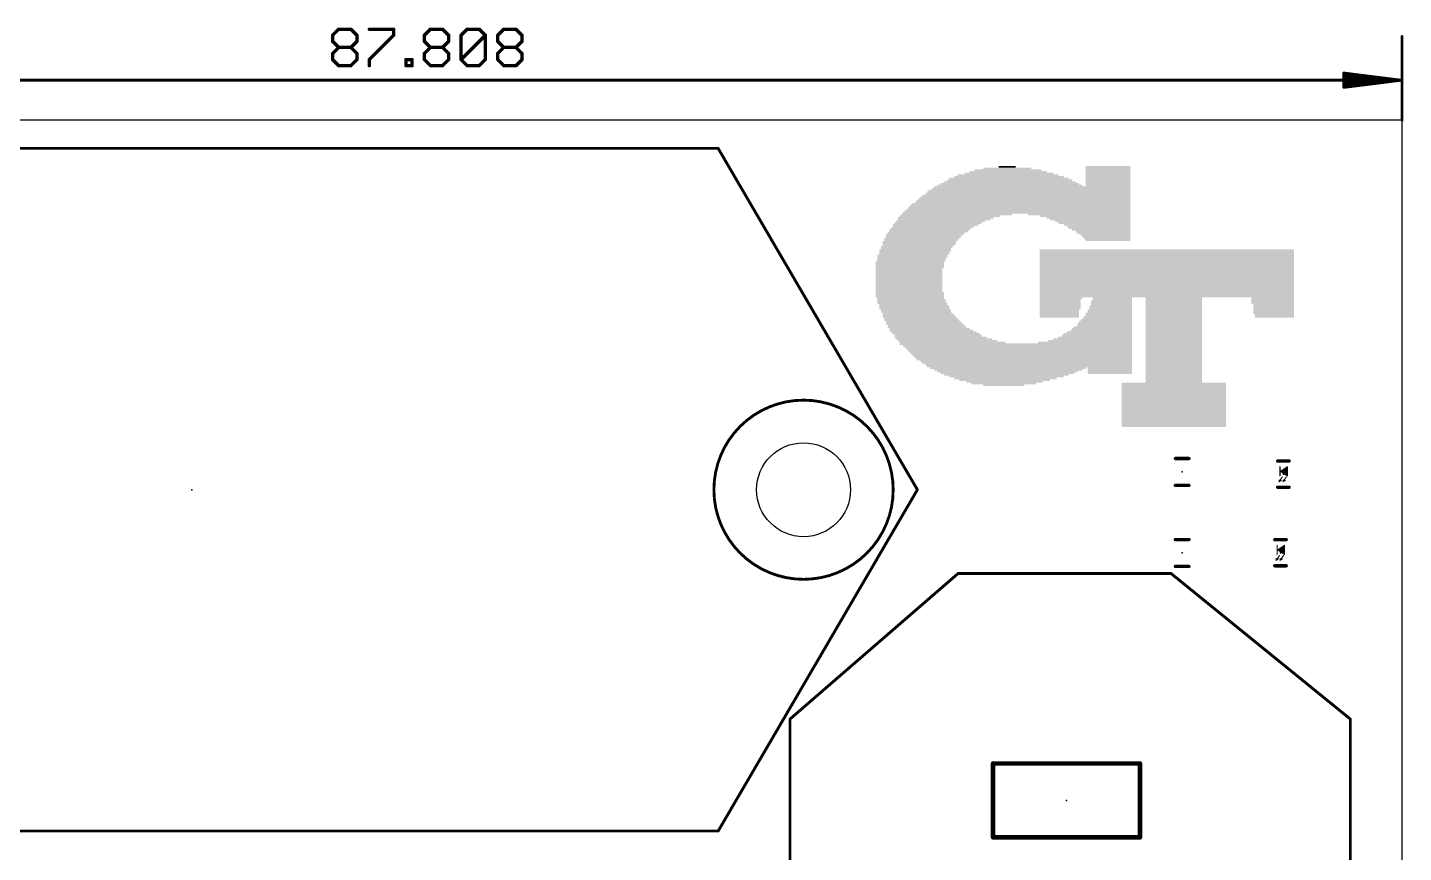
# Model space of a CAD drawing. Extents: x -4 to 88, y -32 to 116.
# Drawn here: x 26.5 to 87.9, y 78.8 to 115.6 of the extents above; entities that cross this region are included whole.
import ezdxf

# ---------------------------------------------------------------- set-up
doc = ezdxf.new("R2010")
doc.units = 0
for name, color, linetype in [('20', 178, 'CONTINUOUS'), ('21', 250, 'CONTINUOUS'), ('22', 250, 'CONTINUOUS'), ('23', 178, 'CONTINUOUS'), ('24', 178, 'CONTINUOUS'), ('48', 250, 'CONTINUOUS')]:
    doc.layers.add(name, color=color, linetype=linetype)

# ---------------------------------------------------------------- blocks, each defined once
blk = doc.blocks.new('RECT')
blk.add_solid([(-0.5, -0.5), (0.5, -0.5), (-0.5, 0.5), (0.5, 0.5)])

msp = doc.modelspace()

# ---------------------------------------------------------------- linework, layer by layer
at = {"layer": '20'}
for p, q in [((87.808, 111.496), (0, 111.496)), ((87.808, -31.75), (87.808, 111.496))]:
    msp.add_line(p, q, dxfattribs=at)
msp.add_circle((61.1023, 95), 2.0955, dxfattribs=at)
at = {"layer": '21'}
for points, const_width in [([(61.1023, 91, 1), (61.1023, 99, 1), (61.1023, 91)], 0.127), ([(77.696, 96.4321, 1), (77.696, 96.3559)], 0.0762), ([(78.296, 96.3559, 1), (78.296, 96.4321)], 0.0762), ([(82.26, 96.3183, 1), (82.26, 96.2421)], 0.0762), ([(82.3743, 96.0262, 1), (82.3489, 96.0262)], 0.0254), ([(82.394, 95.8336, 1), (82.38, 95.8124)], 0.0254), ([(82.38, 95.8336, 1), (82.394, 95.8124)], 0.0254), ([(82.4251, 95.8399, 1), (82.3997, 95.8399)], 0.0254), ([(82.3997, 95.8061, 1), (82.4251, 95.8061)], 0.0254), ([(82.4759, 95.8738, 1), (82.4505, 95.8738)], 0.0254), ([(82.4505, 95.7722, 1), (82.4759, 95.7722)], 0.0254), ([(82.5267, 95.9077, 1), (82.5013, 95.9077)], 0.0254), ([(82.5775, 95.9415, 1), (82.5521, 95.9415)], 0.0254), ([(82.6283, 95.9754, 1), (82.6029, 95.9754)], 0.0254), ([(82.6791, 96.0093, 1), (82.6537, 96.0093)], 0.0254), ([(82.7045, 96.0262, 1), (82.6791, 96.0262)], 0.0254), ([(82.6988, 96.0156, 1), (82.6848, 96.0368)], 0.0254), ([(82.768, 96.2421, 1), (82.768, 96.3183)], 0.0762), ([(77.696, 95.2321, 1), (77.696, 95.1559)], 0.0762), ([(78.296, 95.1559, 1), (78.296, 95.2321)], 0.0762), ([(82.26, 95.1499, 1), (82.26, 95.0737)], 0.0762), ([(82.312, 95.4482, 1), (82.3096, 95.4358)], 0.0127), ([(82.3075, 95.3458, 1), (82.3141, 95.335)], 0.0127), ([(82.3171, 95.442, 1), (82.3045, 95.442)], 0.0127), ([(82.3045, 95.3404, 1), (82.3171, 95.3404)], 0.0127), ([(82.3426, 95.4369, 1), (82.3299, 95.4369)], 0.0127), ([(82.3299, 95.3556, 1), (82.3426, 95.3556)], 0.0127), ([(82.3489, 95.6198, 1), (82.3743, 95.6198)], 0.0254), ([(82.351, 95.4236, 1), (82.3722, 95.4096)], 0.0254), ([(82.368, 95.4318, 1), (82.3553, 95.4318)], 0.0127), ([(82.3553, 95.3709, 1), (82.368, 95.3709)], 0.0127), ([(82.3933, 95.4268, 1), (82.3807, 95.4268)], 0.0127), ([(82.3807, 95.3861, 1), (82.3933, 95.3861)], 0.0127), ([(82.4188, 95.4217, 1), (82.4061, 95.4217)], 0.0127), ([(82.4061, 95.4014, 1), (82.4188, 95.4014)], 0.0127), ([(82.4411, 95.4112, 1), (82.4345, 95.422)], 0.0127), ([(82.4366, 95.4104, 1), (82.439, 95.4228)], 0.0127), ([(82.4738, 95.562, 1), (82.4526, 95.576)], 0.0254), ([(82.4898, 95.4482, 1), (82.4874, 95.4358)], 0.0127), ([(82.4853, 95.3458, 1), (82.4919, 95.335)], 0.0127), ([(82.495, 95.442, 1), (82.4823, 95.442)], 0.0127), ([(82.4823, 95.3404, 1), (82.495, 95.3404)], 0.0127), ([(82.5013, 95.7383, 1), (82.5267, 95.7383)], 0.0254), ([(82.5204, 95.4369, 1), (82.5077, 95.4369)], 0.0127), ([(82.5077, 95.3556, 1), (82.5204, 95.3556)], 0.0127), ([(82.5288, 95.4236, 1), (82.55, 95.4096)], 0.0254), ([(82.5457, 95.4318, 1), (82.5331, 95.4318)], 0.0127), ([(82.5331, 95.3709, 1), (82.5457, 95.3709)], 0.0127), ([(82.5521, 95.7045, 1), (82.5775, 95.7045)], 0.0254), ([(82.5712, 95.4268, 1), (82.5585, 95.4268)], 0.0127), ([(82.5585, 95.3861, 1), (82.5712, 95.3861)], 0.0127), ([(82.5966, 95.4217, 1), (82.5839, 95.4217)], 0.0127), ([(82.5839, 95.4014, 1), (82.5966, 95.4014)], 0.0127), ([(82.6029, 95.6706, 1), (82.6283, 95.6706)], 0.0254), ([(82.6189, 95.4112, 1), (82.6123, 95.422)], 0.0127), ([(82.6144, 95.4104, 1), (82.6168, 95.4228)], 0.0127), ([(82.6516, 95.562, 1), (82.6304, 95.576)], 0.0254), ([(82.6537, 95.6367, 1), (82.6791, 95.6367)], 0.0254), ([(82.6791, 95.6198, 1), (82.7045, 95.6198)], 0.0254), ([(82.6848, 95.6092, 1), (82.6988, 95.6304)], 0.0254), ([(82.768, 95.0737, 1), (82.768, 95.1499)], 0.0762), ([(77.696, 92.8141, 1), (77.696, 92.7379)], 0.0762), ([(78.296, 92.7379, 1), (78.296, 92.8141)], 0.0762), ([(82.132, 92.8103, 1), (82.132, 92.7341)], 0.0762), ([(82.64, 92.7341, 1), (82.64, 92.8103)], 0.0762), ([(82.2463, 92.5182, 1), (82.2209, 92.5182)], 0.0254), ([(82.2209, 92.1118, 1), (82.2463, 92.1118)], 0.0254), ([(82.266, 92.3256, 1), (82.252, 92.3044)], 0.0254), ([(82.252, 92.3256, 1), (82.266, 92.3044)], 0.0254), ([(82.2971, 92.3319, 1), (82.2717, 92.3319)], 0.0254), ([(82.2717, 92.2981, 1), (82.2971, 92.2981)], 0.0254), ([(82.3479, 92.3658, 1), (82.3225, 92.3658)], 0.0254), ([(82.3225, 92.2642, 1), (82.3479, 92.2642)], 0.0254), ([(82.3987, 92.3997, 1), (82.3733, 92.3997)], 0.0254), ([(82.3733, 92.2303, 1), (82.3987, 92.2303)], 0.0254), ([(82.4495, 92.4335, 1), (82.4241, 92.4335)], 0.0254), ([(82.4241, 92.1965, 1), (82.4495, 92.1965)], 0.0254), ([(82.5003, 92.4674, 1), (82.4749, 92.4674)], 0.0254), ([(82.4749, 92.1626, 1), (82.5003, 92.1626)], 0.0254), ([(82.5511, 92.5013, 1), (82.5257, 92.5013)], 0.0254), ([(82.5257, 92.1287, 1), (82.5511, 92.1287)], 0.0254), ([(82.5765, 92.5182, 1), (82.5511, 92.5182)], 0.0254), ([(82.5511, 92.1118, 1), (82.5765, 92.1118)], 0.0254), ([(82.5708, 92.5076, 1), (82.5568, 92.5288)], 0.0254), ([(82.5568, 92.1012, 1), (82.5708, 92.1224)], 0.0254), ([(77.696, 91.6141, 1), (77.696, 91.5379)], 0.0762), ([(78.296, 91.5379, 1), (78.296, 91.6141)], 0.0762), ([(82.132, 91.6419, 1), (82.132, 91.5657)], 0.0762), ([(82.184, 91.9402, 1), (82.1816, 91.9278)], 0.0127), ([(82.1795, 91.8378, 1), (82.1861, 91.827)], 0.0127), ([(82.1891, 91.934, 1), (82.1765, 91.934)], 0.0127), ([(82.1765, 91.8324, 1), (82.1891, 91.8324)], 0.0127), ([(82.2146, 91.9289, 1), (82.2019, 91.9289)], 0.0127), ([(82.2019, 91.8476, 1), (82.2146, 91.8476)], 0.0127), ([(82.223, 91.9156, 1), (82.2442, 91.9016)], 0.0254), ([(82.24, 91.9238, 1), (82.2273, 91.9238)], 0.0127), ([(82.2273, 91.8629, 1), (82.24, 91.8629)], 0.0127), ([(82.2653, 91.9188, 1), (82.2527, 91.9188)], 0.0127), ([(82.2527, 91.8781, 1), (82.2653, 91.8781)], 0.0127), ([(82.2908, 91.9137, 1), (82.2781, 91.9137)], 0.0127), ([(82.2781, 91.8934, 1), (82.2908, 91.8934)], 0.0127), ([(82.3131, 91.9032, 1), (82.3065, 91.914)], 0.0127), ([(82.3086, 91.9024, 1), (82.311, 91.9148)], 0.0127), ([(82.3458, 92.054, 1), (82.3246, 92.068)], 0.0254), ([(82.3618, 91.9402, 1), (82.3594, 91.9278)], 0.0127), ([(82.367, 91.934, 1), (82.3543, 91.934)], 0.0127), ([(82.3573, 91.8378, 1), (82.3639, 91.827)], 0.0127), ([(82.3543, 91.8324, 1), (82.367, 91.8324)], 0.0127), ([(82.3924, 91.9289, 1), (82.3797, 91.9289)], 0.0127), ([(82.3797, 91.8476, 1), (82.3924, 91.8476)], 0.0127), ([(82.4008, 91.9156, 1), (82.422, 91.9016)], 0.0254), ([(82.4177, 91.9238, 1), (82.4051, 91.9238)], 0.0127), ([(82.4051, 91.8629, 1), (82.4177, 91.8629)], 0.0127), ([(82.4432, 91.9188, 1), (82.4305, 91.9188)], 0.0127), ([(82.4305, 91.8781, 1), (82.4432, 91.8781)], 0.0127), ([(82.4686, 91.9137, 1), (82.4559, 91.9137)], 0.0127), ([(82.4559, 91.8934, 1), (82.4686, 91.8934)], 0.0127), ([(82.4909, 91.9032, 1), (82.4843, 91.914)], 0.0127), ([(82.4864, 91.9024, 1), (82.4888, 91.9148)], 0.0127), ([(82.5236, 92.054, 1), (82.5024, 92.068)], 0.0254), ([(82.64, 91.5657, 1), (82.64, 91.6419)], 0.0762), ([(68, 91.2938, 1), (68, 91.2302)], 0.0635), ([(68.0208, 91.238, 1), (67.9792, 91.286)], 0.0635), ([(77.52, 91.2866, 1), (77.48, 91.2374)], 0.0635), ([(77.5, 91.2302, 1), (77.5, 91.2938)], 0.0635), ([(60.5318, 84.762, 1), (60.4682, 84.762)], 0.0635), ([(60.4792, 84.786, 1), (60.5208, 84.738)], 0.0635), ([(85.5318, 84.762, 1), (85.4682, 84.762)], 0.0635), ([(85.48, 84.7374, 1), (85.52, 84.7866)], 0.0635), ([(69.6102, 82.779, 1), (69.5086, 82.779)], 0.1016), ([(69.5594, 82.8298, 1), (69.5594, 82.7282)], 0.1016), ([(76.1634, 82.779, 1), (76.0618, 82.779)], 0.1016), ([(76.1126, 82.7282, 1), (76.1126, 82.8298)], 0.1016), ([(69.5594, 79.5278, 1), (69.5594, 79.4262)], 0.1016), ([(69.5086, 79.477, 1), (69.6102, 79.477)], 0.1016), ([(76.0618, 79.477, 1), (76.1634, 79.477)], 0.1016), ([(76.1126, 79.4262, 1), (76.1126, 79.5278)], 0.1016)]:
    msp.add_lwpolyline(points, format="xyb", dxfattribs=dict(at, const_width=const_width))
for points, const_width in [([(77.696, 96.394), (78.296, 96.394)], 0.1524), ([(82.26, 96.2802), (82.768, 96.2802)], 0.1524), ([(82.3616, 95.6198), (82.3616, 96.0262)], 0.0508), ([(82.6918, 96.0262), (82.387, 95.823)], 0.0508), ([(82.387, 95.823), (82.6918, 95.6198)], 0.0508), ([(82.4124, 95.8061), (82.4124, 95.8399)], 0.0508), ([(82.4632, 95.7722), (82.4632, 95.8738)], 0.0508), ([(82.514, 95.7383), (82.514, 95.9077)], 0.0508), ([(82.5648, 95.7045), (82.5648, 95.9415)], 0.0508), ([(82.6156, 95.6706), (82.6156, 95.9754)], 0.0508), ([(82.6664, 95.6367), (82.6664, 96.0093)], 0.0508), ([(82.6918, 95.6198), (82.6918, 96.0262)], 0.0508), ([(77.696, 95.194), (78.296, 95.194)], 0.1524), ([(82.26, 95.1118), (82.768, 95.1118)], 0.1524), ([(82.4378, 95.4166), (82.3108, 95.442)], 0.0254), ([(82.3108, 95.442), (82.3108, 95.3404)], 0.0254), ([(82.3108, 95.3404), (82.4378, 95.4166)], 0.0254), ([(82.3362, 95.3556), (82.3362, 95.4369)], 0.0254), ([(82.4632, 95.569), (82.3616, 95.4166)], 0.0508), ([(82.3616, 95.3709), (82.3616, 95.4318)], 0.0254), ([(82.387, 95.3861), (82.387, 95.4268)], 0.0254), ([(82.4124, 95.4014), (82.4124, 95.4217)], 0.0254), ([(82.6156, 95.4166), (82.4886, 95.442)], 0.0254), ([(82.4886, 95.442), (82.4886, 95.3404)], 0.0254), ([(82.4886, 95.3404), (82.6156, 95.4166)], 0.0254), ([(82.514, 95.3556), (82.514, 95.4369)], 0.0254), ([(82.641, 95.569), (82.5394, 95.4166)], 0.0508), ([(82.5394, 95.3709), (82.5394, 95.4318)], 0.0254), ([(82.5648, 95.3861), (82.5648, 95.4268)], 0.0254), ([(82.5902, 95.4014), (82.5902, 95.4217)], 0.0254), ([(77.696, 92.776), (78.296, 92.776)], 0.1524), ([(82.132, 92.7722), (82.64, 92.7722)], 0.1524), ([(82.2336, 92.1118), (82.2336, 92.5182)], 0.0508), ([(82.5638, 92.5182), (82.259, 92.315)], 0.0508), ([(82.259, 92.315), (82.5638, 92.1118)], 0.0508), ([(82.2844, 92.2981), (82.2844, 92.3319)], 0.0508), ([(82.3352, 92.2642), (82.3352, 92.3658)], 0.0508), ([(82.386, 92.2303), (82.386, 92.3997)], 0.0508), ([(82.4368, 92.1965), (82.4368, 92.4335)], 0.0508), ([(82.4876, 92.1626), (82.4876, 92.4674)], 0.0508), ([(82.5384, 92.1287), (82.5384, 92.5013)], 0.0508), ([(82.5638, 92.1118), (82.5638, 92.5182)], 0.0508), ([(77.696, 91.576), (78.296, 91.576)], 0.1524), ([(82.132, 91.6038), (82.64, 91.6038)], 0.1524), ([(82.3098, 91.9086), (82.1828, 91.934)], 0.0254), ([(82.1828, 91.934), (82.1828, 91.8324)], 0.0254), ([(82.1828, 91.8324), (82.3098, 91.9086)], 0.0254), ([(82.2082, 91.8476), (82.2082, 91.9289)], 0.0254), ([(82.3352, 92.061), (82.2336, 91.9086)], 0.0508), ([(82.2336, 91.8629), (82.2336, 91.9238)], 0.0254), ([(82.259, 91.8781), (82.259, 91.9188)], 0.0254), ([(82.2844, 91.8934), (82.2844, 91.9137)], 0.0254), ([(82.4876, 91.9086), (82.3606, 91.934)], 0.0254), ([(82.3606, 91.934), (82.3606, 91.8324)], 0.0254), ([(82.3606, 91.8324), (82.4876, 91.9086)], 0.0254), ([(82.386, 91.8476), (82.386, 91.9289)], 0.0254), ([(82.513, 92.061), (82.4114, 91.9086)], 0.0508), ([(82.4114, 91.8629), (82.4114, 91.9238)], 0.0254), ([(82.4368, 91.8781), (82.4368, 91.9188)], 0.0254), ([(82.4622, 91.8934), (82.4622, 91.9137)], 0.0254), ([(68, 91.262), (60.5, 84.762)], 0.127), ([(77.5, 91.262), (68, 91.262)], 0.127), ([(85.5, 84.762), (77.5, 91.262)], 0.127), ([(60.5, 84.762), (60.5, 63.762)], 0.127), ([(85.5, 63.762), (85.5, 84.762)], 0.127), ([(69.5594, 79.477), (69.5594, 82.779)], 0.2032), ([(69.5594, 82.779), (76.1126, 82.779)], 0.2032), ([(76.1126, 82.779), (76.1126, 79.477)], 0.2032), ([(76.1126, 79.477), (69.5594, 79.477)], 0.2032)]:
    msp.add_lwpolyline(points, dxfattribs=dict(at, const_width=const_width))
at = {"layer": '22', "const_width": 0.127}
for points in [[(10.3277, 110.24), (57.2923, 110.24)], [(57.2923, 110.24), (66.1823, 95)], [(57.2923, 79.76), (66.1823, 95)], [(10.3277, 79.76), (57.2923, 79.76)]]:
    msp.add_lwpolyline(points, dxfattribs=at)
at = {"layer": '22'}
for points, const_width in [([(57.3197, 110.256, 1), (57.2649, 110.224)], 0.0635), ([(57.2923, 110.2083, 1), (57.2923, 110.2718)], 0.0635), ([(61.1023, 91, 1), (61.1023, 99, 1), (61.1023, 91)], 0.127), ([(66.2097, 94.984, 1), (66.1549, 95.016)], 0.0635), ([(66.1549, 94.984, 1), (66.2097, 95.016)], 0.0635), ([(57.2923, 79.7283, 1), (57.2923, 79.7918)], 0.0635), ([(57.2649, 79.776, 1), (57.3197, 79.744)], 0.0635)]:
    msp.add_lwpolyline(points, format="xyb", dxfattribs=dict(at, const_width=const_width))
at = {"layer": '23'}
for p in [(77.996, 95.794), (82.514, 95.696), (77.996, 92.176), (82.386, 92.188), (72.836, 81.128)]:
    msp.add_point(p, dxfattribs=at)
at = {"layer": '24'}
msp.add_point((33.81, 95), dxfattribs=at)
at = {"layer": '48'}
for points, const_width in [([(40.0885, 115.2905), (40.3597, 115.5617)], 0.1524), ([(40.3597, 115.5617), (40.902, 115.5617)], 0.1524), ([(40.902, 115.5617), (41.1732, 115.2905)], 0.1524), ([(41.7257, 115.5617), (42.8103, 115.5617)], 0.1524), ([(42.8103, 115.5617), (42.8103, 115.2905)], 0.1524), ([(44.1814, 115.2905), (44.4526, 115.5617)], 0.1524), ([(44.4526, 115.5617), (44.9949, 115.5617)], 0.1524), ([(44.9949, 115.5617), (45.2661, 115.2905)], 0.1524), ([(45.8186, 115.2905), (46.0897, 115.5617)], 0.1524), ([(46.0897, 115.5617), (46.6321, 115.5617)], 0.1524), ([(46.6321, 115.5617), (46.9032, 115.2905)], 0.1524), ([(47.4557, 115.2905), (47.7269, 115.5617)], 0.1524), ([(47.7269, 115.5617), (48.2692, 115.5617)], 0.1524), ([(48.2692, 115.5617), (48.5404, 115.2905)], 0.1524), ([(40.0885, 115.0194), (40.0885, 115.2905)], 0.1524), ([(40.3597, 114.7482), (40.0885, 115.0194)], 0.1524), ([(40.0885, 114.477), (40.3597, 114.7482)], 0.1524), ([(40.3597, 114.7482), (40.902, 114.7482)], 0.1524), ([(41.1732, 115.0194), (40.902, 114.7482)], 0.1524), ([(40.902, 114.7482), (41.1732, 114.477)], 0.1524), ([(41.1732, 115.2905), (41.1732, 115.0194)], 0.1524), ([(42.8103, 115.2905), (41.7257, 114.2059)], 0.1524), ([(44.1814, 115.0194), (44.1814, 115.2905)], 0.1524), ([(44.4526, 114.7482), (44.1814, 115.0194)], 0.1524), ([(44.1814, 114.477), (44.4526, 114.7482)], 0.1524), ([(44.4526, 114.7482), (44.9949, 114.7482)], 0.1524), ([(45.2661, 115.0194), (44.9949, 114.7482)], 0.1524), ([(44.9949, 114.7482), (45.2661, 114.477)], 0.1524), ([(45.2661, 115.2905), (45.2661, 115.0194)], 0.1524), ([(45.8186, 114.2059), (45.8186, 115.2905)], 0.1524), ([(45.8186, 114.2059), (46.9032, 115.2905)], 0.1524), ([(46.9032, 115.2905), (46.9032, 114.2059)], 0.1524), ([(47.4557, 115.0194), (47.4557, 115.2905)], 0.1524), ([(47.7269, 114.7482), (47.4557, 115.0194)], 0.1524), ([(47.4557, 114.477), (47.7269, 114.7482)], 0.1524), ([(47.7269, 114.7482), (48.2692, 114.7482)], 0.1524), ([(48.5404, 115.0194), (48.2692, 114.7482)], 0.1524), ([(48.2692, 114.7482), (48.5404, 114.477)], 0.1524), ([(48.5404, 115.2905), (48.5404, 115.0194)], 0.1524), ([(87.808, 111.496), (87.808, 115.234)], 0.13), ([(40.0885, 114.2059), (40.0885, 114.477)], 0.1524), ([(40.3597, 113.9347), (40.0885, 114.2059)], 0.1524), ([(41.1732, 114.2059), (40.902, 113.9347)], 0.1524), ([(41.1732, 114.477), (41.1732, 114.2059)], 0.1524), ([(41.7257, 114.2059), (41.7257, 113.9347)], 0.1524), ([(43.3628, 113.9347), (43.3628, 114.2059)], 0.1524), ([(43.3628, 114.2059), (43.634, 114.2059)], 0.1524), ([(43.634, 114.2059), (43.634, 113.9347)], 0.1524), ([(44.1814, 114.2059), (44.1814, 114.477)], 0.1524), ([(44.4526, 113.9347), (44.1814, 114.2059)], 0.1524), ([(45.2661, 114.2059), (44.9949, 113.9347)], 0.1524), ([(45.2661, 114.477), (45.2661, 114.2059)], 0.1524), ([(46.0897, 113.9347), (45.8186, 114.2059)], 0.1524), ([(46.9032, 114.2059), (46.6321, 113.9347)], 0.1524), ([(47.4557, 114.2059), (47.4557, 114.477)], 0.1524), ([(47.7269, 113.9347), (47.4557, 114.2059)], 0.1524), ([(48.5404, 114.2059), (48.2692, 113.9347)], 0.1524), ([(48.5404, 114.477), (48.5404, 114.2059)], 0.1524), ([(40.902, 113.9347), (40.3597, 113.9347)], 0.1524), ([(43.634, 113.9347), (43.3628, 113.9347)], 0.1524), ([(44.9949, 113.9347), (44.4526, 113.9347)], 0.1524), ([(46.6321, 113.9347), (46.0897, 113.9347)], 0.1524), ([(48.2692, 113.9347), (47.7269, 113.9347)], 0.1524), ([(87.743, 113.284), (85.208, 113.6032)], 0.13), ([(85.208, 113.6032), (85.208, 112.9648)], 0.13), ([(87.743, 113.284), (85.208, 113.544)], 0.13), ([(0.065, 113.284), (87.743, 113.284)], 0.13), ([(87.743, 113.284), (85.208, 113.414)], 0.13), ([(85.208, 112.9648), (87.743, 113.284)], 0.13), ([(85.208, 113.154), (87.743, 113.284)], 0.13), ([(85.208, 113.024), (87.743, 113.284)], 0.13)]:
    msp.add_lwpolyline(points, dxfattribs=dict(at, const_width=const_width))
for points, const_width in [([(40.3597, 115.5998, 1), (40.3597, 115.5236)], 0.0762), ([(40.3866, 115.5347, 1), (40.3327, 115.5886)], 0.0762), ([(40.929, 115.5886, 1), (40.8751, 115.5347)], 0.0762), ([(40.902, 115.5236, 1), (40.902, 115.5998)], 0.0762), ([(41.7257, 115.5998, 1), (41.7257, 115.5236)], 0.0762), ([(42.8484, 115.5617, 1), (42.7722, 115.5617)], 0.0762), ([(42.8103, 115.5236, 1), (42.8103, 115.5998)], 0.0762), ([(44.4526, 115.5998, 1), (44.4526, 115.5236)], 0.0762), ([(44.4795, 115.5347, 1), (44.4256, 115.5886)], 0.0762), ([(45.0218, 115.5886, 1), (44.968, 115.5347)], 0.0762), ([(44.9949, 115.5236, 1), (44.9949, 115.5998)], 0.0762), ([(46.0897, 115.5998, 1), (46.0897, 115.5236)], 0.0762), ([(46.1167, 115.5347, 1), (46.0628, 115.5886)], 0.0762), ([(46.659, 115.5886, 1), (46.6051, 115.5347)], 0.0762), ([(46.6321, 115.5236, 1), (46.6321, 115.5998)], 0.0762), ([(47.7269, 115.5998, 1), (47.7269, 115.5236)], 0.0762), ([(47.7538, 115.5347, 1), (47.6999, 115.5886)], 0.0762), ([(48.2962, 115.5886, 1), (48.2423, 115.5347)], 0.0762), ([(48.2692, 115.5236, 1), (48.2692, 115.5998)], 0.0762), ([(40.1266, 115.2905, 1), (40.0504, 115.2905)], 0.0762), ([(40.0616, 115.3175, 1), (40.1155, 115.2636)], 0.0762), ([(40.1155, 115.0463, 1), (40.0616, 114.9924)], 0.0762), ([(40.0504, 115.0194, 1), (40.1266, 115.0194)], 0.0762), ([(40.3597, 114.7863, 1), (40.3597, 114.7101)], 0.0762), ([(40.3866, 114.7213, 1), (40.3327, 114.7751)], 0.0762), ([(40.929, 114.7751, 1), (40.8751, 114.7213)], 0.0762), ([(40.902, 114.7101, 1), (40.902, 114.7863)], 0.0762), ([(41.2113, 115.2905, 1), (41.1351, 115.2905)], 0.0762), ([(41.1351, 115.0194, 1), (41.2113, 115.0194)], 0.0762), ([(41.1462, 115.2636, 1), (41.2001, 115.3175)], 0.0762), ([(41.2001, 114.9924, 1), (41.1462, 115.0463)], 0.0762), ([(42.7722, 115.2905, 1), (42.8484, 115.2905)], 0.0762), ([(42.8373, 115.2636, 1), (42.7834, 115.3175)], 0.0762), ([(44.2195, 115.2905, 1), (44.1433, 115.2905)], 0.0762), ([(44.1545, 115.3175, 1), (44.2084, 115.2636)], 0.0762), ([(44.2084, 115.0463, 1), (44.1545, 114.9924)], 0.0762), ([(44.1433, 115.0194, 1), (44.2195, 115.0194)], 0.0762), ([(44.4526, 114.7863, 1), (44.4526, 114.7101)], 0.0762), ([(44.4795, 114.7213, 1), (44.4256, 114.7751)], 0.0762), ([(45.0218, 114.7751, 1), (44.968, 114.7213)], 0.0762), ([(44.9949, 114.7101, 1), (44.9949, 114.7863)], 0.0762), ([(45.3042, 115.2905, 1), (45.228, 115.2905)], 0.0762), ([(45.228, 115.0194, 1), (45.3042, 115.0194)], 0.0762), ([(45.2391, 115.2636, 1), (45.293, 115.3175)], 0.0762), ([(45.293, 114.9924, 1), (45.2391, 115.0463)], 0.0762), ([(45.7916, 115.3175, 1), (45.8455, 115.2636)], 0.0762), ([(45.8567, 115.2905, 1), (45.7805, 115.2905)], 0.0762), ([(46.9413, 115.2905, 1), (46.8651, 115.2905)], 0.0762), ([(46.9302, 115.2636, 1), (46.8763, 115.3175)], 0.0762), ([(46.8763, 115.2636, 1), (46.9302, 115.3175)], 0.0762), ([(47.4938, 115.2905, 1), (47.4176, 115.2905)], 0.0762), ([(47.4288, 115.3175, 1), (47.4827, 115.2636)], 0.0762), ([(47.4827, 115.0463, 1), (47.4288, 114.9924)], 0.0762), ([(47.4176, 115.0194, 1), (47.4938, 115.0194)], 0.0762), ([(47.7269, 114.7863, 1), (47.7269, 114.7101)], 0.0762), ([(47.7538, 114.7213, 1), (47.6999, 114.7751)], 0.0762), ([(48.2962, 114.7751, 1), (48.2423, 114.7213)], 0.0762), ([(48.2692, 114.7101, 1), (48.2692, 114.7863)], 0.0762), ([(48.5785, 115.2905, 1), (48.5023, 115.2905)], 0.0762), ([(48.5023, 115.0194, 1), (48.5785, 115.0194)], 0.0762), ([(48.5134, 115.2636, 1), (48.5673, 115.3175)], 0.0762), ([(48.5673, 114.9924, 1), (48.5134, 115.0463)], 0.0762), ([(87.8405, 115.234, 1), (87.7755, 115.234)], 0.065), ([(40.1266, 114.477, 1), (40.0504, 114.477)], 0.0762), ([(40.0616, 114.504, 1), (40.1155, 114.4501)], 0.0762), ([(40.1155, 114.2328, 1), (40.0616, 114.1789)], 0.0762), ([(40.0504, 114.2059, 1), (40.1266, 114.2059)], 0.0762), ([(40.3327, 114.7213, 1), (40.3866, 114.7751)], 0.0762), ([(40.8751, 114.7751, 1), (40.929, 114.7213)], 0.0762), ([(41.2113, 114.477, 1), (41.1351, 114.477)], 0.0762), ([(41.1351, 114.2059, 1), (41.2113, 114.2059)], 0.0762), ([(41.1462, 114.4501, 1), (41.2001, 114.504)], 0.0762), ([(41.2001, 114.1789, 1), (41.1462, 114.2328)], 0.0762), ([(41.6987, 114.2328, 1), (41.7526, 114.1789)], 0.0762), ([(41.7638, 114.2059, 1), (41.6876, 114.2059)], 0.0762), ([(43.4009, 114.2059, 1), (43.3247, 114.2059)], 0.0762), ([(43.3628, 114.244, 1), (43.3628, 114.1678)], 0.0762), ([(43.6721, 114.2059, 1), (43.5959, 114.2059)], 0.0762), ([(43.634, 114.1678, 1), (43.634, 114.244)], 0.0762), ([(44.2195, 114.477, 1), (44.1433, 114.477)], 0.0762), ([(44.1545, 114.504, 1), (44.2084, 114.4501)], 0.0762), ([(44.2084, 114.2328, 1), (44.1545, 114.1789)], 0.0762), ([(44.1433, 114.2059, 1), (44.2195, 114.2059)], 0.0762), ([(44.4256, 114.7213, 1), (44.4795, 114.7751)], 0.0762), ([(44.968, 114.7751, 1), (45.0218, 114.7213)], 0.0762), ([(45.3042, 114.477, 1), (45.228, 114.477)], 0.0762), ([(45.228, 114.2059, 1), (45.3042, 114.2059)], 0.0762), ([(45.2391, 114.4501, 1), (45.293, 114.504)], 0.0762), ([(45.293, 114.1789, 1), (45.2391, 114.2328)], 0.0762), ([(45.8455, 114.2328, 1), (45.7916, 114.1789)], 0.0762), ([(45.7916, 114.2328, 1), (45.8455, 114.1789)], 0.0762), ([(45.7805, 114.2059, 1), (45.8567, 114.2059)], 0.0762), ([(46.8651, 114.2059, 1), (46.9413, 114.2059)], 0.0762), ([(46.9302, 114.1789, 1), (46.8763, 114.2328)], 0.0762), ([(47.4938, 114.477, 1), (47.4176, 114.477)], 0.0762), ([(47.4288, 114.504, 1), (47.4827, 114.4501)], 0.0762), ([(47.4827, 114.2328, 1), (47.4288, 114.1789)], 0.0762), ([(47.4176, 114.2059, 1), (47.4938, 114.2059)], 0.0762), ([(47.6999, 114.7213, 1), (47.7538, 114.7751)], 0.0762), ([(48.2423, 114.7751, 1), (48.2962, 114.7213)], 0.0762), ([(48.5785, 114.477, 1), (48.5023, 114.477)], 0.0762), ([(48.5023, 114.2059, 1), (48.5785, 114.2059)], 0.0762), ([(48.5134, 114.4501, 1), (48.5673, 114.504)], 0.0762), ([(48.5673, 114.1789, 1), (48.5134, 114.2328)], 0.0762), ([(40.3597, 113.9728, 1), (40.3597, 113.8966)], 0.0762), ([(40.3327, 113.9078, 1), (40.3866, 113.9616)], 0.0762), ([(40.8751, 113.9616, 1), (40.929, 113.9078)], 0.0762), ([(40.902, 113.8966, 1), (40.902, 113.9728)], 0.0762), ([(41.6876, 113.9347, 1), (41.7638, 113.9347)], 0.0762), ([(43.3628, 113.9728, 1), (43.3628, 113.8966)], 0.0762), ([(43.3247, 113.9347, 1), (43.4009, 113.9347)], 0.0762), ([(43.5959, 113.9347, 1), (43.6721, 113.9347)], 0.0762), ([(43.634, 113.8966, 1), (43.634, 113.9728)], 0.0762), ([(44.4526, 113.9728, 1), (44.4526, 113.8966)], 0.0762), ([(44.4256, 113.9078, 1), (44.4795, 113.9616)], 0.0762), ([(44.968, 113.9616, 1), (45.0218, 113.9078)], 0.0762), ([(44.9949, 113.8966, 1), (44.9949, 113.9728)], 0.0762), ([(46.0897, 113.9728, 1), (46.0897, 113.8966)], 0.0762), ([(46.0628, 113.9078, 1), (46.1167, 113.9616)], 0.0762), ([(46.6051, 113.9616, 1), (46.659, 113.9078)], 0.0762), ([(46.6321, 113.8966, 1), (46.6321, 113.9728)], 0.0762), ([(47.7269, 113.9728, 1), (47.7269, 113.8966)], 0.0762), ([(47.6999, 113.9078, 1), (47.7538, 113.9616)], 0.0762), ([(48.2423, 113.9616, 1), (48.2962, 113.9078)], 0.0762), ([(48.2692, 113.8966, 1), (48.2692, 113.9728)], 0.0762), ([(85.2121, 113.6355, 1), (85.2039, 113.571)], 0.065), ([(85.2405, 113.6032, 1), (85.1755, 113.6032)], 0.065), ([(85.2113, 113.5763, 1), (85.2047, 113.5117)], 0.065), ([(85.2097, 113.4465, 1), (85.2063, 113.3815)], 0.065), ([(85.2063, 113.1865, 1), (85.2097, 113.1215)], 0.065), ([(85.2047, 113.0563, 1), (85.2113, 112.9917)], 0.065), ([(85.2039, 112.997, 1), (85.2121, 112.9325)], 0.065), ([(85.1755, 112.9648, 1), (85.2405, 112.9648)], 0.065), ([(87.7471, 113.2518, 1), (87.7389, 113.3162)], 0.065), ([(87.7389, 113.2518, 1), (87.7471, 113.3162)], 0.065), ([(87.7463, 113.2517, 1), (87.7397, 113.3163)], 0.065), ([(87.7397, 113.2517, 1), (87.7463, 113.3163)], 0.065), ([(87.7413, 113.2515, 1), (87.7447, 113.3165)], 0.065), ([(87.7447, 113.2515, 1), (87.7413, 113.3165)], 0.065), ([(87.743, 113.2515, 1), (87.743, 113.3165)], 0.065), ([(87.7755, 111.496, 1), (87.8405, 111.496)], 0.065)]:
    msp.add_lwpolyline(points, format="xyb", dxfattribs=dict(at, const_width=const_width))

# ---------------------------------------------------------------- block references
at = {"layer": '21', "yscale": 0.0762}
for p, xscale in [((70.231, 109.2708), 2.9718), ((70.1929, 109.347), 2.1336), ((70.1929, 109.4232), 0.762), ((74.6887, 109.4232), 1.9812), ((74.6887, 109.347), 1.9812), ((74.6887, 109.2708), 1.9812), ((70.3072, 108.6612), 6.1722), ((70.3072, 108.7374), 5.8674), ((70.3072, 108.8136), 5.5626), ((70.2691, 108.8898), 5.334), ((70.2691, 108.966), 4.8768), ((70.231, 109.0422), 4.4958), ((70.2691, 109.1184), 3.9624), ((70.231, 109.1946), 3.429), ((74.6887, 109.1946), 1.9812), ((74.6887, 109.1184), 1.9812), ((74.6887, 109.0422), 1.9812), ((74.6887, 108.966), 1.9812), ((74.6887, 108.8898), 1.9812), ((74.6887, 108.8136), 1.9812), ((74.6887, 108.7374), 1.9812), ((74.6887, 108.6612), 1.9812), ((70.993, 108.0516), 9.3726), ((71.0311, 108.1278), 9.2964), ((71.1073, 108.204), 9.144), ((71.1454, 108.2802), 9.0678), ((71.1835, 108.3564), 8.9916), ((71.2597, 108.4326), 8.8392), ((71.2978, 108.5088), 8.763), ((70.3072, 108.585), 6.477), ((74.6887, 108.585), 1.9812), ((70.6501, 107.442), 10.0584), ((70.6882, 107.5182), 9.9822), ((70.7263, 107.5944), 9.906), ((70.7644, 107.6706), 9.8298), ((70.8025, 107.7468), 9.7536), ((70.8787, 107.823), 9.6012), ((70.9168, 107.8992), 9.525), ((70.9549, 107.9754), 9.4488), ((66.9925, 106.8324), 3.81), ((67.1068, 106.9086), 3.8862), ((67.2211, 106.9848), 3.9624), ((67.4497, 107.1372), 4.2672), ((67.3735, 107.061), 4.1148), ((67.6402, 107.2134), 4.4958), ((67.945, 107.2896), 4.953), ((70.612, 107.3658), 10.1346), ((73.3933, 107.2896), 4.572), ((73.66, 107.2134), 4.0386), ((73.8124, 107.1372), 3.7338), ((73.8886, 107.061), 3.5814), ((74.0029, 106.9848), 3.3528), ((74.0791, 106.9086), 3.2004), ((74.1934, 106.8324), 2.9718), ((66.3829, 106.2228), 3.3528), ((66.4972, 106.3752), 3.429), ((66.4591, 106.299), 3.3528), ((66.5734, 106.4514), 3.429), ((66.7258, 106.6038), 3.5814), ((66.6877, 106.5276), 3.5052), ((66.802, 106.68), 3.5814), ((66.9163, 106.7562), 3.6576), ((74.2696, 106.7562), 2.8194), ((74.3077, 106.68), 2.7432), ((74.3839, 106.6038), 2.5908), ((74.4601, 106.5276), 2.4384), ((74.4982, 106.4514), 2.3622), ((74.5744, 106.3752), 2.2098), ((74.6125, 106.299), 2.1336), ((74.6506, 106.2228), 2.0574), ((66.0781, 105.6894), 3.2004), ((66.04, 105.6132), 3.1242), ((66.1543, 105.8418), 3.2004), ((66.1162, 105.7656), 3.1242), ((66.2686, 106.0704), 3.2766), ((66.2686, 105.9942), 3.2766), ((66.2305, 105.918), 3.2004), ((66.3448, 106.1466), 3.2766), ((77.3176, 105.6894), 11.3538), ((77.3176, 105.6132), 11.3538), ((74.6887, 106.1466), 1.9812), ((65.8495, 105.156), 3.048), ((65.8495, 105.0798), 3.048), ((65.8495, 105.0036), 3.048), ((65.9638, 105.4608), 3.1242), ((65.9638, 105.3846), 3.1242), ((65.9257, 105.3084), 3.048), ((65.9257, 105.2322), 3.048), ((66.04, 105.537), 3.1242), ((77.3176, 105.537), 11.3538), ((77.3176, 105.4608), 11.3538), ((77.3176, 105.3846), 11.3538), ((77.3176, 105.3084), 11.3538), ((77.3176, 105.2322), 11.3538), ((77.3176, 105.156), 11.3538), ((77.3176, 105.0798), 11.3538), ((77.3176, 105.0036), 11.3538), ((65.8495, 104.9274), 3.048), ((65.8114, 104.8512), 2.9718), ((65.8114, 104.775), 2.9718), ((65.8114, 104.6988), 2.9718), ((65.8114, 104.6226), 2.9718), ((65.8114, 104.5464), 2.9718), ((65.8114, 104.4702), 2.9718), ((65.8114, 104.394), 2.9718), ((77.3176, 104.9274), 11.3538), ((77.3176, 104.8512), 11.3538), ((77.3176, 104.775), 11.3538), ((77.3176, 104.6988), 11.3538), ((77.3176, 104.6226), 11.3538), ((77.3176, 104.5464), 11.3538), ((77.3176, 104.4702), 11.3538), ((77.3176, 104.394), 11.3538), ((65.8114, 104.3178), 2.9718), ((65.8114, 104.2416), 2.9718), ((65.8114, 104.1654), 2.9718), ((65.8114, 104.0892), 2.9718), ((65.8114, 104.013), 2.9718), ((65.8114, 103.9368), 2.9718), ((65.8114, 103.8606), 2.9718), ((65.8495, 103.7844), 3.048), ((77.3176, 104.3178), 11.3538), ((77.3176, 104.2416), 11.3538), ((77.3176, 104.1654), 11.3538), ((77.3176, 104.0892), 11.3538), ((77.3176, 104.013), 11.3538), ((77.3176, 103.9368), 11.3538), ((77.3176, 103.8606), 11.3538), ((77.3176, 103.7844), 11.3538), ((65.8495, 103.7082), 3.048), ((65.8495, 103.632), 3.048), ((65.8876, 103.5558), 2.9718), ((65.9257, 103.4796), 3.048), ((65.9257, 103.4034), 3.048), ((65.9638, 103.3272), 3.1242), ((66.0019, 103.251), 3.048), ((66.04, 103.1748), 3.1242), ((77.3176, 103.7082), 11.3538), ((77.3176, 103.632), 11.3538), ((72.5932, 103.5558), 1.905), ((72.5551, 103.4796), 1.8288), ((72.5551, 103.4034), 1.8288), ((72.5551, 103.3272), 1.8288), ((72.5551, 103.251), 1.8288), ((72.5551, 103.1748), 1.8288), ((74.803, 103.1748), 1.905), ((74.8411, 103.4034), 1.8288), ((74.8411, 103.3272), 1.8288), ((74.8411, 103.251), 1.8288), ((74.8792, 103.5558), 1.7526), ((74.8792, 103.4796), 1.7526), ((77.6224, 103.5558), 2.5146), ((77.6224, 103.4796), 2.5146), ((77.6224, 103.4034), 2.5146), ((77.6224, 103.3272), 2.5146), ((77.6224, 103.251), 2.5146), ((77.6224, 103.1748), 2.5146), ((82.042, 103.5558), 1.905), ((82.042, 103.4796), 1.905), ((82.042, 103.4034), 1.905), ((82.042, 103.3272), 1.905), ((82.0801, 103.251), 1.8288), ((82.0801, 103.1748), 1.8288), ((66.04, 103.0986), 3.1242), ((66.1162, 103.0224), 3.1242), ((66.1162, 102.9462), 3.1242), ((66.1924, 102.87), 3.1242), ((66.2305, 102.7938), 3.2004), ((66.2686, 102.7176), 3.2766), ((66.3448, 102.6414), 3.2766), ((66.3829, 102.5652), 3.3528), ((72.5551, 103.0986), 1.8288), ((72.517, 103.0224), 1.7526), ((72.517, 102.9462), 1.7526), ((72.517, 102.87), 1.7526), ((72.517, 102.7938), 1.7526), ((72.517, 102.7176), 1.7526), ((74.6125, 102.5652), 2.286), ((74.6506, 102.6414), 2.2098), ((74.6887, 102.7176), 2.1336), ((74.7268, 102.87), 2.0574), ((74.7268, 102.7938), 2.0574), ((74.7649, 103.0224), 1.9812), ((74.7649, 102.9462), 1.9812), ((74.803, 103.0986), 1.905), ((77.6224, 103.0986), 2.5146), ((77.6224, 103.0224), 2.5146), ((77.6224, 102.9462), 2.5146), ((77.6224, 102.87), 2.5146), ((77.6224, 102.7938), 2.5146), ((77.6224, 102.7176), 2.5146), ((77.6224, 102.6414), 2.5146), ((77.6224, 102.5652), 2.5146), ((82.0801, 103.0986), 1.8288), ((82.0801, 103.0224), 1.8288), ((82.0801, 102.9462), 1.8288), ((82.0801, 102.87), 1.8288), ((82.1182, 102.7938), 1.7526), ((82.1182, 102.7176), 1.7526), ((66.4591, 102.489), 3.3528), ((66.4972, 102.4128), 3.429), ((66.5734, 102.3366), 3.429), ((66.6115, 102.2604), 3.5052), ((66.7258, 102.1842), 3.5814), ((66.802, 102.108), 3.7338), ((66.9163, 102.0318), 3.81), ((67.0306, 101.9556), 3.8862), ((74.2315, 101.9556), 3.048), ((74.3077, 102.0318), 2.8956), ((74.3839, 102.108), 2.7432), ((74.422, 102.1842), 2.667), ((74.4601, 102.2604), 2.5908), ((74.5363, 102.4128), 2.4384), ((74.5363, 102.3366), 2.4384), ((74.5744, 102.489), 2.3622), ((77.6224, 102.489), 2.5146), ((77.6224, 102.4128), 2.5146), ((77.6224, 102.3366), 2.5146), ((77.6224, 102.2604), 2.5146), ((77.6224, 102.1842), 2.5146), ((77.6224, 102.108), 2.5146), ((77.6224, 102.0318), 2.5146), ((77.6224, 101.9556), 2.5146), ((67.1068, 101.8794), 3.8862), ((67.2211, 101.8032), 4.1148), ((67.3735, 101.727), 4.2672), ((67.5259, 101.6508), 4.4196), ((67.7545, 101.5746), 4.7244), ((70.5739, 101.4984), 10.3632), ((70.6501, 101.4222), 10.2108), ((70.6882, 101.346), 10.1346), ((73.66, 101.5746), 4.191), ((73.8886, 101.6508), 3.7338), ((74.0029, 101.727), 3.5052), ((74.1172, 101.8032), 3.2766), ((74.1934, 101.8794), 3.1242), ((77.6224, 101.8794), 2.5146), ((77.6224, 101.8032), 2.5146), ((77.6224, 101.727), 2.5146), ((77.6224, 101.6508), 2.5146), ((77.6224, 101.5746), 2.5146), ((77.6224, 101.4984), 2.5146), ((77.6224, 101.4222), 2.5146), ((77.6224, 101.346), 2.5146), ((70.7263, 101.2698), 10.0584), ((70.7644, 101.1936), 9.9822), ((70.8025, 101.1174), 9.906), ((70.8406, 101.0412), 9.8298), ((70.8787, 100.965), 9.7536), ((70.9168, 100.8888), 9.6774), ((70.9549, 100.8126), 9.6012), ((71.0311, 100.7364), 9.4488), ((71.0692, 100.6602), 9.3726), ((77.6224, 101.2698), 2.5146), ((77.6224, 101.1936), 2.5146), ((77.6224, 101.1174), 2.5146), ((77.6224, 101.0412), 2.5146), ((77.6224, 100.965), 2.5146), ((77.6224, 100.8888), 2.5146), ((77.6224, 100.8126), 2.5146), ((77.6224, 100.7364), 2.5146), ((77.6224, 100.6602), 2.5146), ((71.1454, 100.584), 9.2202), ((71.1835, 100.5078), 9.144), ((70.231, 100.4316), 6.9342), ((70.231, 100.3554), 6.6294), ((70.1929, 100.2792), 6.2484), ((70.1929, 100.203), 5.9436), ((70.1548, 100.1268), 5.5626), ((70.1548, 100.0506), 5.1054), ((74.7649, 100.4316), 1.9812), ((74.7649, 100.3554), 1.9812), ((74.7649, 100.2792), 1.9812), ((74.7649, 100.203), 1.9812), ((77.6224, 100.584), 2.5146), ((77.6224, 100.5078), 2.5146), ((77.6224, 100.4316), 2.5146), ((77.6224, 100.3554), 2.5146), ((77.6224, 100.2792), 2.5146), ((77.6224, 100.203), 2.5146), ((77.6224, 100.1268), 2.5146), ((77.6224, 100.0506), 2.5146), ((70.1167, 99.9744), 4.572), ((70.0786, 99.8982), 4.0386), ((70.0786, 99.822), 3.429), ((70.0405, 99.7458), 2.8956), ((70.0405, 99.6696), 1.8288), ((77.6224, 99.7458), 4.6482), ((77.6224, 99.6696), 4.6482), ((77.6224, 99.5934), 4.6482), ((77.6224, 99.5172), 4.6482), ((77.6224, 99.441), 4.6482), ((77.6224, 99.9744), 2.5146), ((77.6224, 99.8982), 2.5146), ((77.6224, 99.822), 2.5146), ((77.6224, 99.3648), 4.6482), ((77.6224, 99.2886), 4.6482), ((77.6224, 99.2124), 4.6482), ((77.6224, 99.1362), 4.6482), ((77.6224, 99.06), 4.6482), ((77.6224, 98.9838), 4.6482), ((77.6224, 98.9076), 4.6482), ((77.6224, 98.8314), 4.6482), ((77.6224, 98.7552), 4.6482), ((77.6224, 98.679), 4.6482), ((77.6224, 98.6028), 4.6482), ((77.6224, 98.5266), 4.6482), ((77.6224, 98.4504), 4.6482), ((77.6224, 98.3742), 4.6482), ((77.6224, 98.298), 4.6482), ((77.6224, 98.2218), 4.6482), ((77.6224, 98.1456), 4.6482), ((77.6224, 98.0694), 4.6482), ((77.6224, 97.9932), 4.6482), ((77.6224, 97.917), 4.6482), ((77.6224, 97.8408), 4.6482)]:
    msp.add_blockref('RECT', p, dxfattribs=dict(at, xscale=xscale))

doc.saveas('drawing.dxf')
